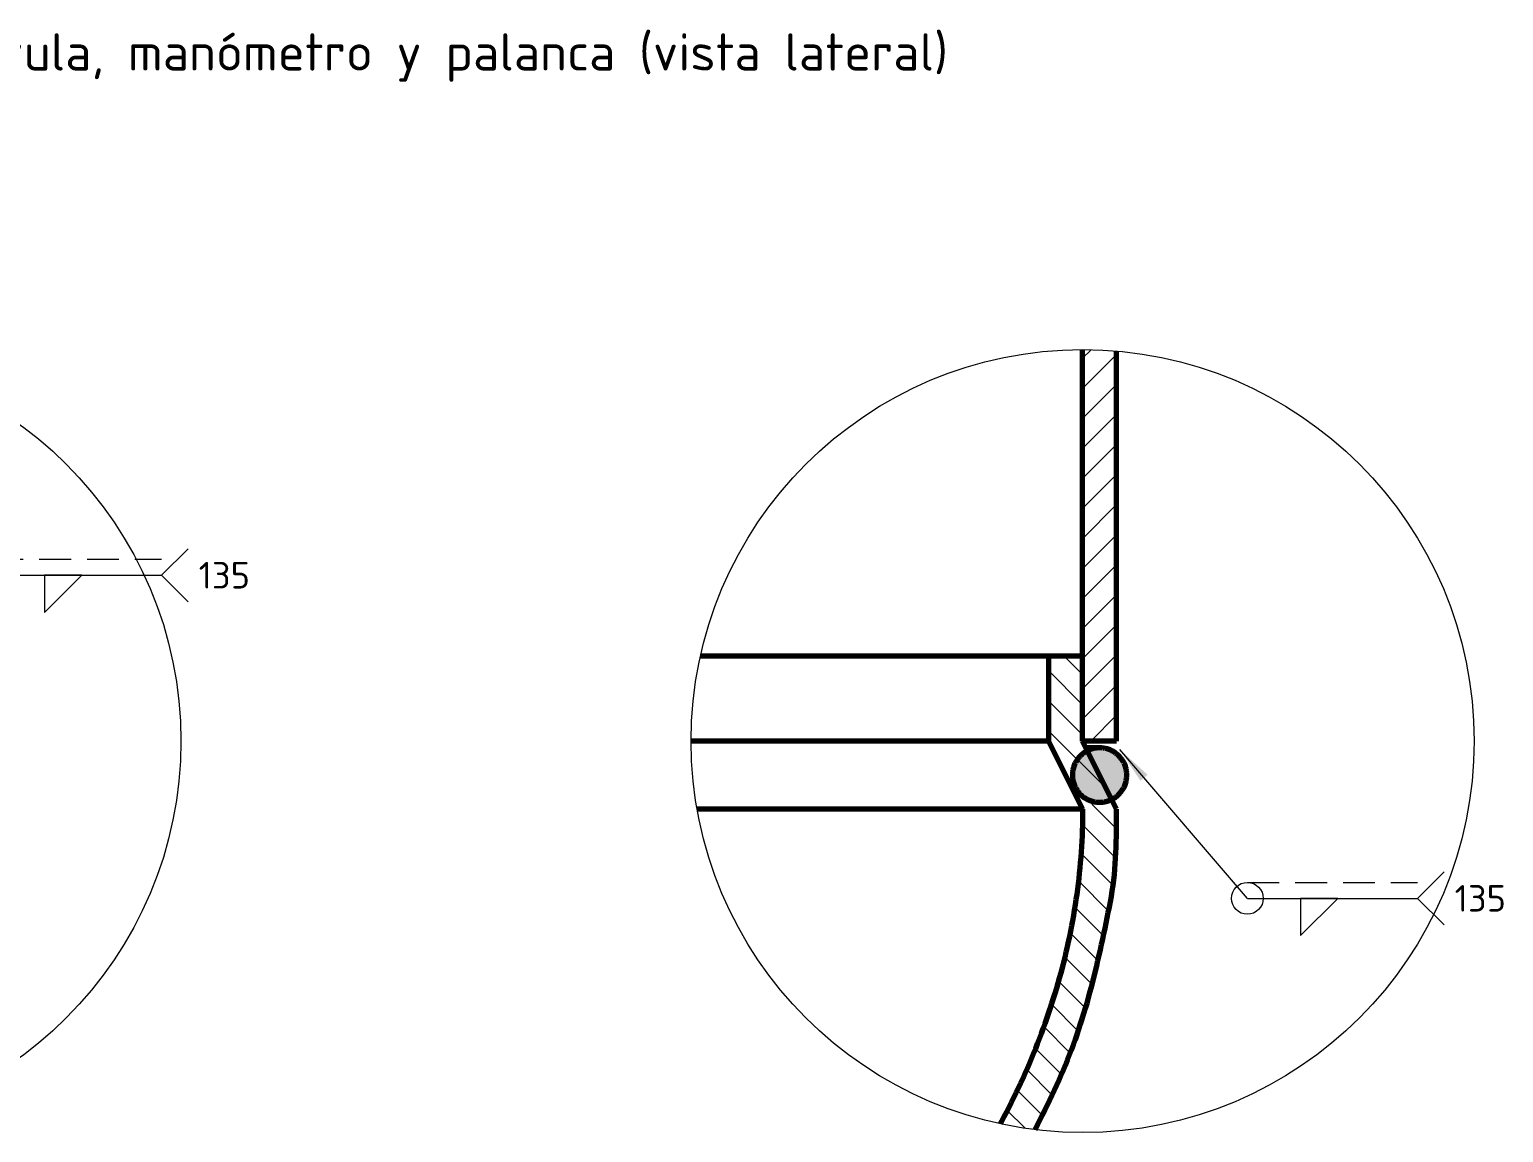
# Model space of a CAD drawing. Header units: millimetres. Extents: x 0 to 2382, y 0 to 420.
# Drawn here: x 952.4 to 1091.1, y 203.7 to 307.4 of the extents above; entities that cross this region are included whole.
import ezdxf
from ezdxf.enums import TextEntityAlignment as Align

# ---------------------------------------------------------------- set-up
doc = ezdxf.new("R2010")
doc.units = ezdxf.units.MM
doc.linetypes.add('ISO02-TRAZOS', pattern=[4.5, 3, -1.5])
for name, color, linetype, lineweight in [('01-VISIBLE', 7, 'CONTINUOUS', 70), ('05-RAYADO', 8, 'CONTINUOUS', 18), ('06-TEXTO', 7, 'CONTINUOUS', 25), ('08-FINA', 5, 'CONTINUOUS', 18), ('12-SOLDADURA', 6, 'CONTINUOUS', 18)]:
    doc.layers.add(name, color=color, linetype=linetype, lineweight=lineweight)
doc.styles.add('ISO3098', font='isocpeur.ttf')

msp = doc.modelspace()

# ---------------------------------------------------------------- hatches: boundary and pattern name
at = {"layer": '05-RAYADO'}
h = msp.add_hatch(dxfattribs=at)
h.set_pattern_fill('ANSI31', scale=0.629921)
h.paths.add_polyline_path([(1054.7, 240.5), (1051.5, 240.5), (1051.5, 277.333), (1052.404, 277.322), (1053.307, 277.289), (1054.21, 277.234), (1054.7, 277.191)])
h = msp.add_hatch(dxfattribs=at)
h.set_pattern_fill('ANSI31', scale=0.629921, angle=90)
h.paths.add_polyline_path([(1054.699, 233.585), (1054.697, 233.07), (1054.693, 232.555), (1054.686, 232.04), (1054.677, 231.525), (1054.665, 231.011), (1054.649, 230.496), (1054.629, 229.981), (1054.605, 229.467), (1054.574, 228.953), (1054.536, 228.439), (1054.49, 227.926), (1054.435, 227.414), (1054.369, 226.904), (1054.293, 226.394), (1054.208, 225.886), (1054.115, 225.38), (1054.017, 224.874), (1053.916, 224.369), (1053.814, 223.865), (1053.711, 223.36), (1053.606, 222.856), (1053.5, 222.352), (1053.392, 221.848), (1053.283, 221.345), (1053.171, 220.843), (1053.058, 220.34), (1052.942, 219.839), (1052.824, 219.337), (1052.703, 218.837), (1052.58, 218.337), (1052.454, 217.837), (1052.324, 217.339), (1052.192, 216.841), (1052.056, 216.345), (1051.916, 215.849), (1051.773, 215.354), (1051.625, 214.861), (1051.472, 214.369), (1051.315, 213.879), (1051.153, 213.39), (1050.986, 212.903), (1050.814, 212.417), (1050.638, 211.933), (1050.458, 211.451), (1050.273, 210.971), (1050.083, 210.492), (1049.889, 210.015), (1049.691, 209.539), (1049.489, 209.066), (1049.283, 208.594), (1049.073, 208.124), (1048.859, 207.655), (1048.641, 207.189), (1048.421, 206.723), (1048.197, 206.26), (1047.97, 205.797), (1047.74, 205.337), (1047.507, 204.877), (1047.271, 204.419), (1047.033, 203.963), (1047.021, 203.94), (1046.991, 203.944), (1046.095, 204.065), (1045.203, 204.209), (1044.314, 204.374), (1043.757, 204.492), (1043.867, 204.697), (1044.101, 205.142), (1044.333, 205.588), (1044.562, 206.036), (1044.788, 206.486), (1045.01, 206.937), (1045.229, 207.39), (1045.445, 207.844), (1045.657, 208.3), (1045.867, 208.758), (1046.073, 209.217), (1046.275, 209.677), (1046.474, 210.139), (1046.67, 210.603), (1046.862, 211.068), (1047.051, 211.534), (1047.236, 212.002), (1047.417, 212.471), (1047.595, 212.941), (1047.77, 213.413), (1047.94, 213.887), (1048.107, 214.361), (1048.27, 214.837), (1048.43, 215.314), (1048.586, 215.792), (1048.737, 216.272), (1048.885, 216.753), (1049.03, 217.235), (1049.17, 217.718), (1049.306, 218.202), (1049.439, 218.687), (1049.568, 219.174), (1049.692, 219.661), (1049.813, 220.149), (1049.93, 220.639), (1050.043, 221.129), (1050.151, 221.62), (1050.256, 222.112), (1050.357, 222.605), (1050.453, 223.099), (1050.546, 223.593), (1050.634, 224.089), (1050.718, 224.585), (1050.798, 225.081), (1050.874, 225.579), (1050.945, 226.077), (1051.012, 226.575), (1051.075, 227.074), (1051.134, 227.574), (1051.188, 228.074), (1051.238, 228.575), (1051.283, 229.076), (1051.325, 229.577), (1051.362, 230.079), (1051.394, 230.581), (1051.422, 231.083), (1051.446, 231.585), (1051.466, 232.088), (1051.481, 232.591), (1051.491, 233.094), (1051.498, 233.597), (1051.5, 234.1), (1048.3, 240.5), (1048.3, 248.5), (1051.5, 248.5), (1051.5, 240.5), (1054.7, 234.1)])
h = msp.add_hatch(color=7, dxfattribs=at)
h.dxf.hatch_style = 1
h.paths.add_polyline_path([(1055.652, 237.099), (1055.628, 236.9), (1055.589, 236.702), (1055.535, 236.509), (1055.465, 236.32), (1055.381, 236.138), (1055.283, 235.962), (1055.171, 235.795), (1055.047, 235.637), (1054.91, 235.49), (1054.763, 235.353), (1054.605, 235.229), (1054.438, 235.117), (1054.262, 235.019), (1054.08, 234.935), (1053.891, 234.865), (1053.698, 234.811), (1053.5, 234.772), (1053.301, 234.748), (1053.1, 234.74), (1052.899, 234.748), (1052.7, 234.772), (1052.502, 234.811), (1052.309, 234.865), (1052.12, 234.935), (1051.938, 235.019), (1051.762, 235.117), (1051.595, 235.229), (1051.437, 235.353), (1051.29, 235.49), (1051.153, 235.637), (1051.029, 235.795), (1050.917, 235.962), (1050.819, 236.138), (1050.735, 236.32), (1050.665, 236.509), (1050.611, 236.702), (1050.572, 236.9), (1050.548, 237.099), (1050.54, 237.3), (1050.548, 237.501), (1050.572, 237.7), (1050.611, 237.898), (1050.665, 238.091), (1050.735, 238.28), (1050.819, 238.462), (1050.917, 238.638), (1051.029, 238.805), (1051.153, 238.963), (1051.29, 239.11), (1051.437, 239.247), (1051.595, 239.371), (1051.762, 239.483), (1051.938, 239.581), (1052.12, 239.665), (1052.309, 239.735), (1052.502, 239.789), (1052.7, 239.828), (1052.899, 239.852), (1053.1, 239.86), (1053.301, 239.852), (1053.5, 239.828), (1053.698, 239.789), (1053.891, 239.735), (1054.08, 239.665), (1054.262, 239.581), (1054.438, 239.483), (1054.605, 239.371), (1054.763, 239.247), (1054.91, 239.11), (1055.047, 238.963), (1055.171, 238.805), (1055.283, 238.638), (1055.381, 238.462), (1055.465, 238.28), (1055.535, 238.091), (1055.589, 237.898), (1055.628, 237.7), (1055.652, 237.501), (1055.66, 237.3)])
at = {"layer": '08-FINA'}
h = msp.add_hatch(color=7, dxfattribs=at)
h.dxf.hatch_style = 1
h.paths.add_polyline_path([(1055, 239.7), (1056.946, 236.758), (1057.61, 237.327)])

# ---------------------------------------------------------------- linework, layer by layer
at = {"layer": '01-VISIBLE'}
for points in [[(1051.5, 240.5), (1051.5, 277.333)], [(1054.7, 240.5), (1054.7, 277.191)], [(1048.3, 248.5), (1047.946, 248.5), (1047.592, 248.5), (1047.238, 248.5), (1046.884, 248.5), (1046.53, 248.5), (1046.176, 248.5), (1045.822, 248.5), (1045.468, 248.5), (1045.114, 248.5), (1044.76, 248.5), (1044.406, 248.5), (1044.052, 248.5), (1043.698, 248.5), (1043.344, 248.5), (1042.99, 248.5), (1042.636, 248.5), (1042.282, 248.5), (1041.928, 248.5), (1041.574, 248.5), (1041.22, 248.5), (1040.866, 248.5), (1040.512, 248.5), (1040.158, 248.5), (1039.804, 248.5), (1039.45, 248.5), (1039.096, 248.5), (1038.742, 248.5), (1038.388, 248.5), (1038.034, 248.5), (1037.68, 248.5), (1037.326, 248.5), (1036.972, 248.5), (1036.618, 248.5), (1036.264, 248.5), (1035.91, 248.5), (1035.556, 248.5), (1035.202, 248.5), (1034.848, 248.5), (1034.494, 248.5), (1034.14, 248.5), (1033.786, 248.5), (1033.432, 248.5), (1033.078, 248.5), (1032.724, 248.5), (1032.37, 248.5), (1032.016, 248.5), (1031.662, 248.5), (1031.308, 248.5), (1030.954, 248.5), (1030.6, 248.5), (1030.246, 248.5), (1029.892, 248.5), (1029.538, 248.5), (1029.184, 248.5), (1028.83, 248.5), (1028.476, 248.5), (1028.122, 248.5), (1027.768, 248.5), (1027.414, 248.5), (1027.06, 248.5), (1026.706, 248.5), (1026.352, 248.5), (1025.998, 248.5), (1025.644, 248.5), (1025.29, 248.5), (1024.936, 248.5), (1024.582, 248.5), (1024.228, 248.5), (1023.874, 248.5), (1023.52, 248.5), (1023.166, 248.5), (1022.812, 248.5), (1022.458, 248.5), (1022.104, 248.5), (1021.75, 248.5), (1021.396, 248.5), (1021.042, 248.5), (1020.688, 248.5), (1020.334, 248.5), (1019.98, 248.5), (1019.626, 248.5), (1019.272, 248.5), (1018.918, 248.5), (1018.564, 248.5), (1018.21, 248.5), (1017.856, 248.5), (1017.502, 248.5), (1017.148, 248.5), (1016.794, 248.5), (1016.44, 248.5), (1016.086, 248.5), (1015.732, 248.5), (1015.547, 248.5)], [(1051.5, 248.5), (1048.3, 248.5)], [(1048.3, 248.5), (1048.3, 240.5)], [(1051.5, 240.5), (1051.5, 248.5)], [(1048.3, 240.5), (1047.946, 240.5), (1047.592, 240.5), (1047.238, 240.5), (1046.884, 240.5), (1046.53, 240.5), (1046.176, 240.5), (1045.822, 240.5), (1045.468, 240.5), (1045.114, 240.5), (1044.76, 240.5), (1044.406, 240.5), (1044.052, 240.5), (1043.698, 240.5), (1043.344, 240.5), (1042.99, 240.5), (1042.636, 240.5), (1042.282, 240.5), (1041.928, 240.5), (1041.574, 240.5), (1041.22, 240.5), (1040.866, 240.5), (1040.512, 240.5), (1040.158, 240.5), (1039.804, 240.5), (1039.45, 240.5), (1039.096, 240.5), (1038.742, 240.5), (1038.388, 240.5), (1038.034, 240.5), (1037.68, 240.5), (1037.326, 240.5), (1036.972, 240.5), (1036.618, 240.5), (1036.264, 240.5), (1035.91, 240.5), (1035.556, 240.5), (1035.202, 240.5), (1034.848, 240.5), (1034.494, 240.5), (1034.14, 240.5), (1033.786, 240.5), (1033.432, 240.5), (1033.078, 240.5), (1032.724, 240.5), (1032.37, 240.5), (1032.016, 240.5), (1031.662, 240.5), (1031.308, 240.5), (1030.954, 240.5), (1030.6, 240.5), (1030.246, 240.5), (1029.892, 240.5), (1029.538, 240.5), (1029.184, 240.5), (1028.83, 240.5), (1028.476, 240.5), (1028.122, 240.5), (1027.768, 240.5), (1027.414, 240.5), (1027.06, 240.5), (1026.706, 240.5), (1026.352, 240.5), (1025.998, 240.5), (1025.644, 240.5), (1025.29, 240.5), (1024.936, 240.5), (1024.582, 240.5), (1024.228, 240.5), (1023.874, 240.5), (1023.52, 240.5), (1023.166, 240.5), (1022.812, 240.5), (1022.458, 240.5), (1022.104, 240.5), (1021.75, 240.5), (1021.396, 240.5), (1021.042, 240.5), (1020.688, 240.5), (1020.334, 240.5), (1019.98, 240.5), (1019.626, 240.5), (1019.272, 240.5), (1018.918, 240.5), (1018.564, 240.5), (1018.21, 240.5), (1017.856, 240.5), (1017.502, 240.5), (1017.148, 240.5), (1016.794, 240.5), (1016.44, 240.5), (1016.086, 240.5), (1015.732, 240.5), (1015.378, 240.5), (1015.024, 240.5), (1014.67, 240.5), (1014.667, 240.5)], [(1048.3, 240.5), (1051.5, 234.1)], [(1054.7, 240.5), (1051.5, 240.5)], [(1054.7, 234.1), (1051.5, 240.5)], [(1053.1, 239.86), (1052.999, 239.858), (1052.899, 239.852), (1052.799, 239.842), (1052.7, 239.828), (1052.601, 239.811), (1052.502, 239.789), (1052.405, 239.764), (1052.309, 239.735), (1052.214, 239.702), (1052.12, 239.665), (1052.028, 239.625), (1051.938, 239.581), (1051.849, 239.534), (1051.762, 239.483), (1051.678, 239.429), (1051.595, 239.371), (1051.515, 239.31), (1051.437, 239.247), (1051.362, 239.18), (1051.29, 239.11), (1051.22, 239.038), (1051.153, 238.963), (1051.09, 238.885), (1051.029, 238.805), (1050.971, 238.722), (1050.917, 238.638), (1050.866, 238.551), (1050.819, 238.462), (1050.775, 238.372), (1050.735, 238.28), (1050.698, 238.186), (1050.665, 238.091), (1050.636, 237.995), (1050.611, 237.898), (1050.589, 237.799), (1050.572, 237.7), (1050.558, 237.601), (1050.548, 237.501), (1050.542, 237.401), (1050.54, 237.3), (1050.542, 237.199), (1050.548, 237.099), (1050.558, 236.999), (1050.572, 236.9), (1050.589, 236.801), (1050.611, 236.702), (1050.636, 236.605), (1050.665, 236.509), (1050.698, 236.414), (1050.735, 236.32), (1050.775, 236.228), (1050.819, 236.138), (1050.866, 236.049), (1050.917, 235.962), (1050.971, 235.878), (1051.029, 235.795), (1051.09, 235.715), (1051.153, 235.637), (1051.22, 235.562), (1051.29, 235.49), (1051.362, 235.42), (1051.437, 235.353), (1051.515, 235.29), (1051.595, 235.229), (1051.678, 235.171), (1051.762, 235.117), (1051.849, 235.066), (1051.938, 235.019), (1052.028, 234.975), (1052.12, 234.935), (1052.214, 234.898), (1052.309, 234.865), (1052.405, 234.836), (1052.502, 234.811), (1052.601, 234.789), (1052.7, 234.772), (1052.799, 234.758), (1052.899, 234.748), (1052.999, 234.742), (1053.1, 234.74)], [(1053.1, 239.86), (1052.887, 239.86), (1052.674, 239.86), (1052.46, 239.86), (1052.247, 239.86), (1052.033, 239.86), (1051.82, 239.86)], [(1055.66, 237.3), (1055.658, 237.401), (1055.652, 237.501), (1055.642, 237.601), (1055.628, 237.7), (1055.611, 237.799), (1055.589, 237.898), (1055.564, 237.995), (1055.535, 238.091), (1055.502, 238.186), (1055.465, 238.28), (1055.425, 238.372), (1055.381, 238.462), (1055.334, 238.551), (1055.283, 238.638), (1055.229, 238.722), (1055.171, 238.805), (1055.11, 238.885), (1055.047, 238.963), (1054.98, 239.038), (1054.91, 239.11), (1054.838, 239.18), (1054.763, 239.247), (1054.685, 239.31), (1054.605, 239.371), (1054.522, 239.429), (1054.438, 239.483), (1054.351, 239.534), (1054.262, 239.581), (1054.172, 239.625), (1054.08, 239.665), (1053.986, 239.702), (1053.891, 239.735), (1053.795, 239.764), (1053.698, 239.789), (1053.599, 239.811), (1053.5, 239.828), (1053.401, 239.842), (1053.301, 239.852), (1053.201, 239.858), (1053.1, 239.86)], [(1053.1, 234.74), (1053.201, 234.742), (1053.301, 234.748), (1053.401, 234.758), (1053.5, 234.772), (1053.599, 234.789), (1053.698, 234.811), (1053.795, 234.836), (1053.891, 234.865), (1053.986, 234.898), (1054.08, 234.935), (1054.172, 234.975), (1054.262, 235.019), (1054.351, 235.066), (1054.438, 235.117), (1054.522, 235.171), (1054.605, 235.229), (1054.685, 235.29), (1054.763, 235.353), (1054.838, 235.42), (1054.91, 235.49), (1054.98, 235.562), (1055.047, 235.637), (1055.11, 235.715), (1055.171, 235.795), (1055.229, 235.878), (1055.283, 235.962), (1055.334, 236.049), (1055.381, 236.138), (1055.425, 236.228), (1055.465, 236.32), (1055.502, 236.414), (1055.535, 236.509), (1055.564, 236.605), (1055.589, 236.702), (1055.611, 236.801), (1055.628, 236.9), (1055.642, 236.999), (1055.652, 237.099), (1055.658, 237.199), (1055.66, 237.3)], [(1051.5, 234.1), (1051.138, 234.1), (1050.776, 234.1), (1050.414, 234.1), (1050.052, 234.1), (1049.69, 234.1), (1049.328, 234.1), (1048.966, 234.1), (1048.604, 234.1), (1048.242, 234.1), (1047.88, 234.1), (1047.518, 234.1), (1047.156, 234.1), (1046.794, 234.1), (1046.432, 234.1), (1046.07, 234.1), (1045.708, 234.1), (1045.346, 234.1), (1044.984, 234.1), (1044.622, 234.1), (1044.26, 234.1), (1043.898, 234.1), (1043.536, 234.1), (1043.174, 234.1), (1042.812, 234.1), (1042.45, 234.1), (1042.088, 234.1), (1041.726, 234.1), (1041.364, 234.1), (1041.002, 234.1), (1040.64, 234.1), (1040.278, 234.1), (1039.916, 234.1), (1039.554, 234.1), (1039.192, 234.1), (1038.83, 234.1), (1038.468, 234.1), (1038.106, 234.1), (1037.744, 234.1), (1037.382, 234.1), (1037.02, 234.1), (1036.658, 234.1), (1036.296, 234.1), (1035.934, 234.1), (1035.572, 234.1), (1035.21, 234.1), (1034.848, 234.1), (1034.486, 234.1), (1034.124, 234.1), (1033.762, 234.1), (1033.4, 234.1), (1033.038, 234.1), (1032.676, 234.1), (1032.314, 234.1), (1031.952, 234.1), (1031.59, 234.1), (1031.228, 234.1), (1030.866, 234.1), (1030.504, 234.1), (1030.142, 234.1), (1029.78, 234.1), (1029.418, 234.1), (1029.056, 234.1), (1028.694, 234.1), (1028.332, 234.1), (1027.97, 234.1), (1027.608, 234.1), (1027.246, 234.1), (1026.884, 234.1), (1026.522, 234.1), (1026.16, 234.1), (1025.798, 234.1), (1025.436, 234.1), (1025.074, 234.1), (1024.712, 234.1), (1024.35, 234.1), (1023.988, 234.1), (1023.626, 234.1), (1023.264, 234.1), (1022.902, 234.1), (1022.54, 234.1), (1022.178, 234.1), (1021.816, 234.1), (1021.454, 234.1), (1021.092, 234.1), (1020.73, 234.1), (1020.368, 234.1), (1020.006, 234.1), (1019.644, 234.1), (1019.282, 234.1), (1018.92, 234.1), (1018.558, 234.1), (1018.196, 234.1), (1017.834, 234.1), (1017.472, 234.1), (1017.11, 234.1), (1016.748, 234.1), (1016.386, 234.1), (1016.024, 234.1), (1015.662, 234.1), (1015.3, 234.1), (1015.228, 234.1)], [(1051.5, 234.1), (1051.498, 233.597), (1051.491, 233.094), (1051.481, 232.591), (1051.466, 232.088), (1051.446, 231.585), (1051.422, 231.083), (1051.394, 230.581), (1051.362, 230.079), (1051.325, 229.577), (1051.283, 229.076), (1051.238, 228.575), (1051.188, 228.074), (1051.134, 227.574), (1051.075, 227.074), (1051.012, 226.575), (1050.945, 226.077), (1050.874, 225.579), (1050.798, 225.081), (1050.718, 224.585), (1050.634, 224.089), (1050.546, 223.593), (1050.453, 223.099), (1050.357, 222.605), (1050.256, 222.112), (1050.151, 221.62), (1050.043, 221.129), (1049.93, 220.639), (1049.813, 220.149), (1049.692, 219.661), (1049.568, 219.174), (1049.439, 218.687), (1049.306, 218.202), (1049.17, 217.718), (1049.03, 217.235), (1048.885, 216.753), (1048.737, 216.272), (1048.586, 215.792), (1048.43, 215.314), (1048.27, 214.837), (1048.107, 214.361), (1047.94, 213.887), (1047.77, 213.413), (1047.595, 212.941), (1047.417, 212.471), (1047.236, 212.002), (1047.051, 211.534), (1046.862, 211.068), (1046.67, 210.603), (1046.474, 210.139), (1046.275, 209.677), (1046.073, 209.217), (1045.867, 208.758), (1045.657, 208.3), (1045.445, 207.844), (1045.229, 207.39), (1045.01, 206.937), (1044.788, 206.486), (1044.562, 206.036), (1044.333, 205.588), (1044.101, 205.142), (1043.867, 204.697), (1043.757, 204.492)], [(1047.021, 203.94), (1047.033, 203.963), (1047.271, 204.419), (1047.507, 204.877), (1047.74, 205.337), (1047.97, 205.797), (1048.197, 206.26), (1048.421, 206.723), (1048.641, 207.189), (1048.859, 207.655), (1049.073, 208.124), (1049.283, 208.594), (1049.489, 209.066), (1049.691, 209.539), (1049.889, 210.015), (1050.083, 210.492), (1050.273, 210.971), (1050.458, 211.451), (1050.638, 211.933), (1050.814, 212.417), (1050.986, 212.903), (1051.153, 213.39), (1051.315, 213.879), (1051.472, 214.369), (1051.625, 214.861), (1051.773, 215.354), (1051.916, 215.849), (1052.056, 216.345), (1052.192, 216.841), (1052.324, 217.339), (1052.454, 217.837), (1052.58, 218.337), (1052.703, 218.837), (1052.824, 219.337), (1052.942, 219.839), (1053.058, 220.34), (1053.171, 220.843), (1053.283, 221.345), (1053.392, 221.848), (1053.5, 222.352), (1053.606, 222.856), (1053.711, 223.36), (1053.814, 223.865), (1053.916, 224.369), (1054.017, 224.874), (1054.115, 225.38), (1054.208, 225.886), (1054.293, 226.394), (1054.369, 226.904), (1054.435, 227.414), (1054.49, 227.926), (1054.536, 228.439), (1054.574, 228.953), (1054.605, 229.467), (1054.629, 229.981), (1054.649, 230.496), (1054.665, 231.011), (1054.677, 231.525), (1054.686, 232.04), (1054.693, 232.555), (1054.697, 233.07), (1054.699, 233.585), (1054.7, 234.1)]]:
    msp.add_lwpolyline(points, dxfattribs=at)
at = {"layer": '08-FINA'}
for centre in [(929.833, 240.5), (1051.5, 240.5)]:
    msp.add_circle(centre, 36.833, dxfattribs=at)
at = {"layer": '12-SOLDADURA'}
for p, q in [((964.833, 256.1), (967.333, 258.6)), ((948.833, 256.1), (964.833, 256.1)), ((964.833, 256.1), (967.333, 253.6)), ((1067, 225.7), (1055, 239.7)), ((1083, 225.7), (1085.5, 228.2)), ((1067, 225.7), (1083, 225.7)), ((1083, 225.7), (1085.5, 223.2))]:
    msp.add_line(p, q, dxfattribs=at)
at = {"layer": '12-SOLDADURA', "linetype": 'ISO02-TRAZOS'}
for p, q in [((948.833, 257.6), (964.833, 257.6)), ((1067, 227.2), (1083, 227.2))]:
    msp.add_line(p, q, dxfattribs=at)
at = {"layer": '12-SOLDADURA'}
for points in [[(953.833, 256.1), (953.833, 252.6), (957.333, 256.1)], [(1072, 225.7), (1072, 222.2), (1075.5, 225.7)]]:
    msp.add_lwpolyline(points, close=True, dxfattribs=at)
msp.add_circle((1067, 225.7), 1.5, dxfattribs=at)

# ---------------------------------------------------------------- texts
at = {"layer": '06-TEXTO', "style": 'ISO3098'}
msp.add_text('Válvula, manómetro y palanca (vista lateral)', height=3.5, dxfattribs=at).set_placement((990.667, 305.333), align=Align.MIDDLE_CENTER)
at = {"layer": '12-SOLDADURA', "style": 'ISO3098'}
for p in [(968.333, 256.1), (1086.5, 225.7)]:
    msp.add_text('135', height=2.5, dxfattribs=at).set_placement(p, align=Align.MIDDLE_LEFT)

doc.saveas('drawing.dxf')
